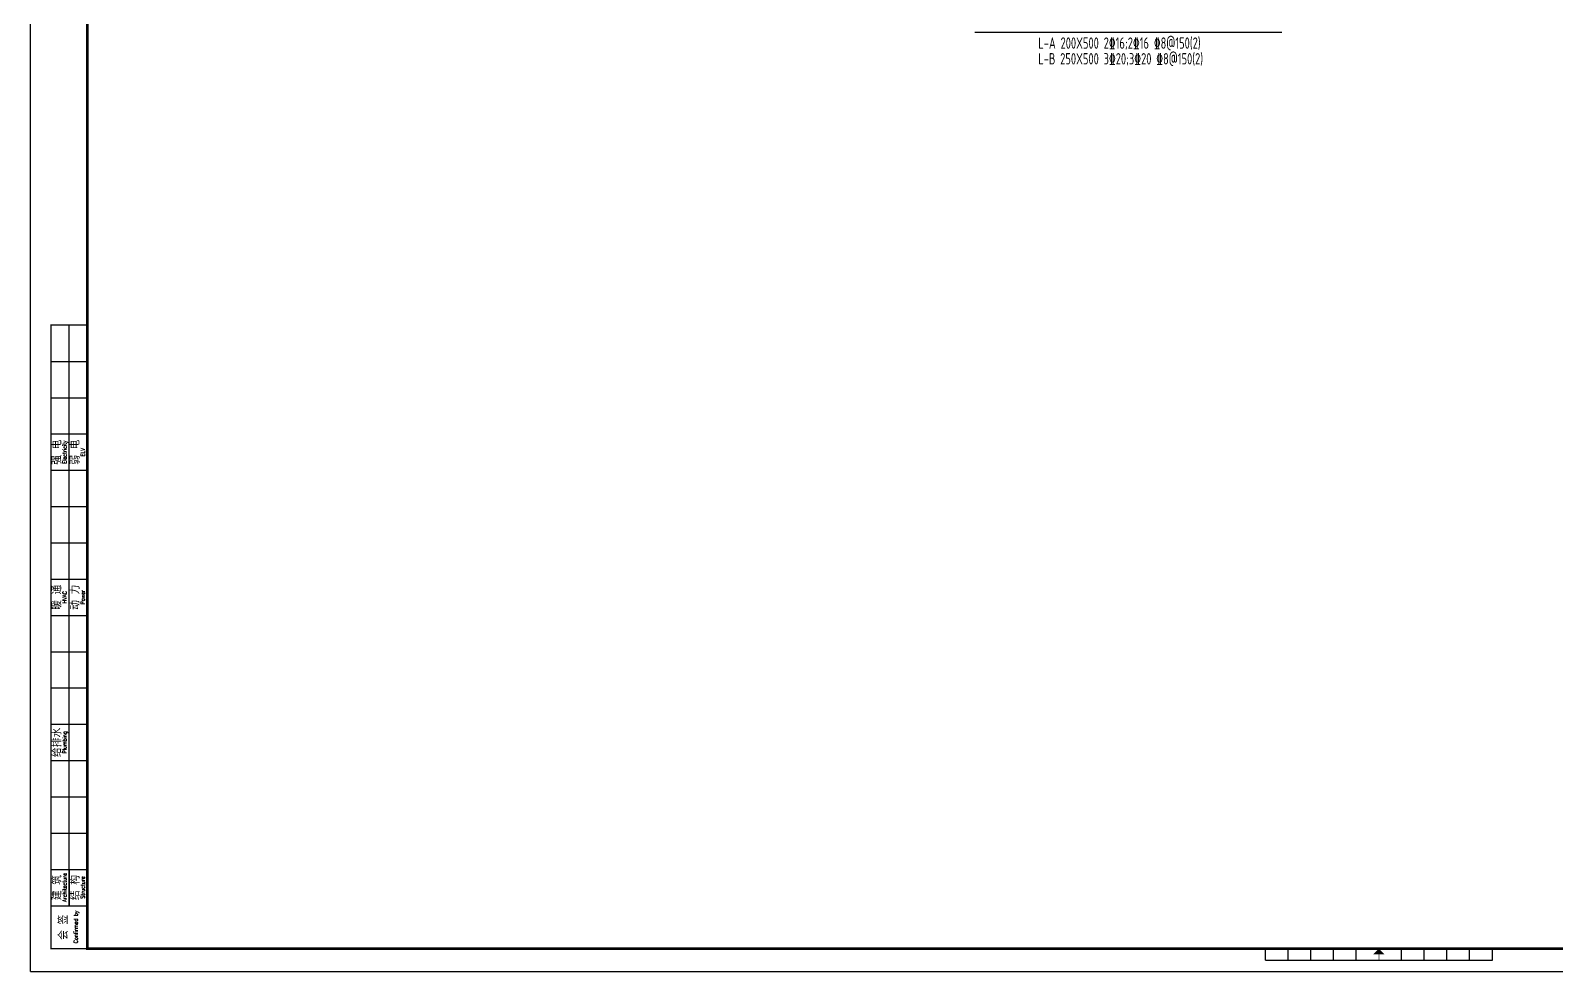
# Model space of a CAD drawing. Header units: millimetres. Extents: x 2998490 to 15040601, y 444546 to 7822218.
# Drawn here: x 14841995 to 14909272, y 7401664 to 7443156 of the extents above; entities that cross this region are included whole.
import ezdxf
from ezdxf.enums import TextEntityAlignment as Align

# ---------------------------------------------------------------- set-up
doc = ezdxf.new("R2010")
doc.units = ezdxf.units.MM
doc.header["$LTSCALE"] = 2000
for name, color, linetype in [('3-ban', 84, 'Continuous'), ('3-liang-R截面-X', 50, 'Continuous'), ('图框', 7, 'Continuous')]:
    doc.layers.add(name, color=color, linetype=linetype)
doc.styles.add('TKZ2_tjkts.shx', font='tjromant.shx', dxfattribs={"bigfont": 'tjkts.shx'})
doc.styles.add('TSSD_Rein', font='Tssdeng.shx', dxfattribs={"width": 0.7, "bigfont": 'hztxt.shx'})

# ---------------------------------------------------------------- blocks, each defined once
blk = doc.blocks.new('TJAD_TK_A0')
at = {"layer": '图框'}
for p, q in [((973, -441.7), (973, 399.3)), ((990, -412.7), (990, -156.7)), ((982, -172.7), (998, -172.7)), ((982, -188.7), (998, -188.7)), ((982, -204.7), (998, -204.7)), ((982, -220.7), (998, -220.7)), ((982, -236.7), (998, -236.7)), ((982, -252.7), (998, -252.7)), ((982, -268.7), (998, -268.7)), ((982, -284.7), (998, -284.7)), ((982, -300.7), (998, -300.7)), ((982, -316.7), (998, -316.7)), ((982, -332.7), (998, -332.7)), ((982, -348.7), (998, -348.7)), ((982, -364.7), (998, -364.7)), ((982, -380.7), (998, -380.7)), ((982, -396.7), (998, -396.7)), ((990, -396.7), (990, -412.7)), ((982, -412.7), (998, -412.7)), ((1517.5, -436.65), (1517.5, -431.65)), ((1517.5, -436.65), (1617.5, -436.65)), ((1527.5, -436.65), (1527.5, -431.65)), ((1537.5, -436.65), (1537.5, -431.65)), ((1547.5, -436.65), (1547.5, -431.65)), ((1557.5, -436.65), (1557.5, -431.65)), ((1577.5, -436.65), (1577.5, -431.65)), ((1587.5, -436.65), (1587.5, -431.65)), ((1597.5, -436.65), (1597.5, -431.65)), ((1607.5, -436.65), (1607.5, -431.65)), ((1617.5, -436.65), (1617.5, -431.65)), ((973, -441.7), (2162, -441.7))]:
    blk.add_line(p, q, dxfattribs=at)
at = {"layer": '图框', "const_width": 1.2}
blk.add_lwpolyline([(2152, -431.7), (2152, 389.3), (998, 389.3), (998, -431.7)], close=True, dxfattribs=at)
at = {"layer": '图框'}
for points, const_width in [([(998, -431.7), (982, -431.7), (982, -156.7), (998, -156.7)], 0.6), ([(1567.5, -434.15), (1567.5, -436.65)], 0.3)]:
    blk.add_lwpolyline(points, dxfattribs=dict(at, const_width=const_width))
blk.add_solid([(1570, -434.15), (1565, -434.15), (1567.5, -431.65)], dxfattribs=at)
at = {"layer": '图框', "style": 'TKZ2_tjkts.shx'}
for s, p in [('强 电', (984.79, -212.7)), ('弱 电', (992.79, -212.7)), ('暖 通', (984.79, -276.7)), ('动 力', (992.79, -276.7)), ('给排水', (984.79, -340.7)), ('建 筑', (984.79, -404.7)), ('结 构', (992.79, -404.7)), ('会 签', (987.62, -422.2))]:
    blk.add_text(s, height=3.6, rotation=90, dxfattribs=at).set_placement(p, align=Align.MIDDLE_CENTER)
at = {"layer": '图框', "style": 'TKZ2_tjkts.shx', "width": 0.8}
for s, p in [('Electricity', (988.02, -212.7)), ('ELV', (996.02, -212.7)), ('HVAC', (988.02, -276.7)), ('Power', (996.02, -276.7)), ('Plumbing', (988.02, -340.7)), ('Architecture', (988.02, -404.7)), ('Structure', (996.02, -404.7)), ('Confirmed by', (992.95, -422.09))]:
    blk.add_text(s, height=1.8, rotation=90, dxfattribs=at).set_placement(p, align=Align.MIDDLE_CENTER)

msp = doc.modelspace()

# ---------------------------------------------------------------- linework, layer by layer
at = {"layer": '3-ban', "const_width": 70}
msp.add_lwpolyline([(14883619.7, 7443074.4), (14897167.6, 7443074.4)], dxfattribs=at)
at = {"layer": '3-liang-R截面-X', "const_width": 70}
msp.add_lwpolyline([(14885206, 7443074.4), (14895414.2, 7443074.4)], dxfattribs=at)

# ---------------------------------------------------------------- block references
at = {"layer": '图框', "xscale": 100, "yscale": 100, "zscale": 100}
msp.add_blockref('TJAD_TK_A0', (14744694.6, 7445833.9), dxfattribs=at)

# ---------------------------------------------------------------- texts
at = {"layer": '3-liang-R截面-X', "style": 'TSSD_Rein', "width": 0.7}
for s, p in [('L-A 200X500 2%%13216;2%%13216 %%1328@150(2)', (14886427.6, 7442352.2)), ('L-B 250X500 3%%13220;3%%13220 %%1328@150(2)', (14886427.6, 7441660))]:
    msp.add_text(s, height=500, rotation=359.994188, dxfattribs=at).set_placement(p)

doc.saveas('drawing.dxf')
